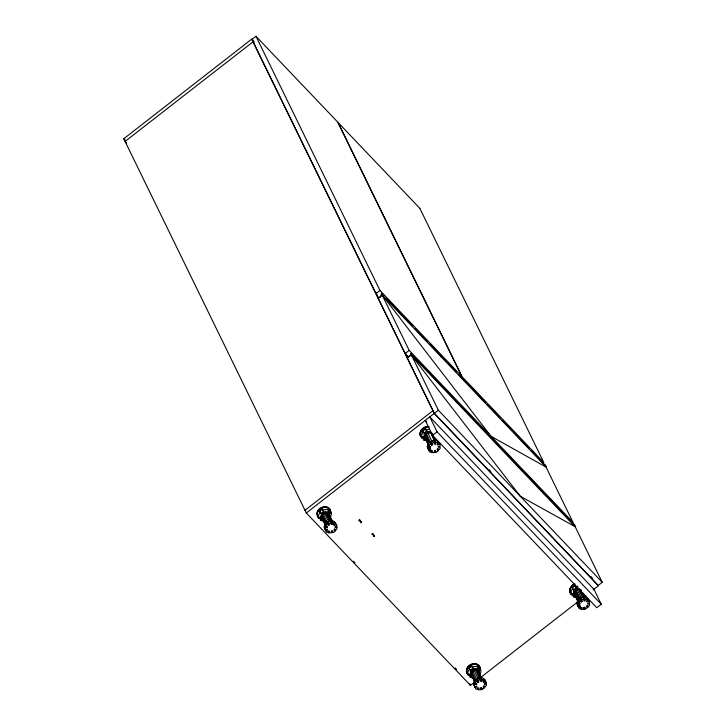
<?xml version="1.0" encoding="UTF-8"?>
<svg xmlns="http://www.w3.org/2000/svg" width="726" height="726" viewBox="0 0 726 726"><rect width="100%" height="100%" fill="white"/><g stroke="black" fill="none" stroke-linecap="round" stroke-linejoin="round"><path stroke-width="1.09" d="M479.605 669.445L479.677 666.649A7.187 5.862 -26 0 0 472.445 663.845A7.187 5.862 -26 0 0 466.319 669.799M424.274 428.404L423.312 428.685L424.338 429.084L423.104 429.674L423.358 428.286L424.365 429.538L423.104 429.674L423.358 428.286M330.666 512.846L330.276 509.788A7.187 5.862 -26 0 0 323.043 506.975A7.187 5.862 -26 0 0 316.926 512.937L318.179 517.257L319.576 518.509L317.453 516.286A7.187 5.862 -26 0 1 322.29 507.519A7.187 5.862 -26 0 1 330.847 511.549M331.673 521.023L331.192 524.372L332.227 524.363L332.508 522.747L331.673 521.023L330.639 521.032L331.473 522.747L328.551 523.664L327.716 521.94L326.818 522.538L328.606 525.497L329.504 524.898L328.551 523.664M477.953 680.525L478.897 681.768L477.998 682.367L476.211 679.409L477.109 678.81L477.953 680.525L480.875 679.618L480.031 677.903L481.075 677.893L480.585 681.242L481.628 681.233L481.91 679.609L478.552 672.176M580.373 598.415L582.152 601.373L581.254 601.972L579.475 599.014L580.373 598.415L581.208 600.139L584.131 599.222L583.849 600.847L584.884 600.838L583.287 597.507L584.33 597.498L584.04 599.122L583.005 599.122M584.884 600.838L585.165 599.222L584.33 597.498M422.641 438.268A7.088 5.772 -26 0 1 420.1 434.556L420.681 431.353A7.414 6.044 -26 0 1 426.398 426.906L429.084 426.87M435.428 444.013L434.593 442.288L434.892 440.655L433.849 440.673L434.683 442.388L434.384 444.022L435.428 444.013L435.736 442.379L434.892 440.655M470.058 667.049L470.194 665.415L469.069 666.25L470.058 667.049L469.55 665.869L470.33 665.706M573.313 586.653L573.449 585.02L572.333 585.855L573.313 586.653L572.805 585.474L573.594 585.31M420.1 434.556L420.545 431.062A7.414 6.044 -26 0 1 426.253 426.616L428.086 426.38M330.012 518.282L331.519 513.899L330.094 510.351L328.805 511.322L329.858 513.463L331.147 512.492M320.329 508.899L319.948 509.988L320.012 508.717L321.246 509.053L320.012 508.717L319.948 509.988L321.11 508.908M469.713 666.777L470.194 665.415L469.069 666.25M572.968 586.381L573.449 585.02L572.333 585.855M325.783 526.541L324.949 524.825L324.604 525.733L325.448 527.457L327.181 527.729L327.526 526.813L325.783 526.541L326.301 525.161L327.653 524.263M474.332 685.707L474.84 684.328L474.005 682.603L470.475 685.38L306.308 513.001L123.765 138.748L251.713 39.122L254.064 41.591M474.84 684.328L476.583 684.6L476.918 683.683L475.185 683.411L475.693 682.032L477.055 681.124M577.261 602.208L577.606 601.3L578.44 603.016L580.174 603.288L579.838 604.204L578.096 603.932L577.261 602.208L578.994 602.48M577.587 605.312L578.096 603.932M578.44 603.016L578.949 601.636L580.31 600.738M430.3 447.443L429.465 445.719L427.714 445.455L428.549 447.18L430.3 447.443L430.654 446.517L428.903 446.254L429.438 444.866L430.817 443.94L429.974 442.225L430.89 441.608L432.669 444.566L431.761 445.183L430.817 443.94M326.083 513.282L325.584 511.848L324.05 512.129L328.669 521.558L327.272 522.321L322.662 512.883L321.618 514.017L326.128 523.255L322.072 514.934L323.106 513.799L323.36 514.28L326.174 513.055L328.742 514.053M325.947 513.001L323.215 513.999M330.956 520.569L327.027 512.111L328.161 512.855L332.172 521.087M327.381 513.255L328.37 513.899M474.759 680.498L470.738 672.258L472.054 669.753L474.985 668.719C474.895 671.078 477.799 669.662 477.908 671.051M480.839 678.447L476.428 668.973L480.93 678.22L479.396 678.184L474.985 668.719M479.396 678.184L476.673 679.182L472.054 669.753M578.014 600.103L573.994 591.862L574.275 590.492L575.31 589.358L578.241 588.323L578.74 589.757L580.274 589.784M428.476 443.341L424.465 435.101L425.817 432.569L428.785 431.507C428.685 433.885 431.616 432.424 431.716 433.83M429.139 432.651L428.785 431.507M431.961 433.694L430.237 431.752L428.694 431.734M433.195 440.972L431.734 441.027M318.823 518.155L317.77 516.005A6.779 5.527 -26 0 1 318.905 510.215L319.957 512.365L318.523 515.251L318.823 518.155L320.112 517.184L322.063 519.335L320.765 520.306L319.721 518.155L321.01 517.184L322.063 519.335M479.251 670.334L478.207 668.183L479.496 667.212L480.539 669.363L479.251 670.334L477.3 668.192L478.597 667.221L477.545 665.07A6.779 5.527 -26 0 0 471.083 664.998L473.034 668.138L470.257 670.225L468.306 667.085L466.872 669.971L467.172 672.875L468.216 675.026L469.504 674.055L471.455 676.196L470.167 677.167L469.123 675.017L470.412 674.055L471.455 676.196M575.591 586.309L576.29 587.742L573.513 589.839L571.562 586.69L570.128 589.576L570.427 592.48L571.471 594.63L572.76 593.659L574.711 595.801L573.422 596.772L572.378 594.63L573.667 593.659L574.711 595.801M421.888 437.905L420.481 434.348L422.042 429.919L423.095 432.061L421.615 434.983L421.888 437.905L423.204 436.916L425.155 439.067L423.839 440.056L422.795 437.905L424.102 436.916L425.155 439.067M334.432 529.082L335.276 530.797L334.278 532.013L332.726 532.494L332.372 530.978L331.346 531.296L331.691 532.82L328.751 532.83L329.64 531.305L328.724 530.996L327.834 532.521L326.446 532.049L324.667 528.319M483.834 685.943L484.596 687.758L482.128 689.364L481.774 687.84L480.739 688.166L481.093 689.682L478.153 689.7L479.042 688.175L478.125 687.858L477.236 689.391L475.848 688.92L474.06 685.19M587.089 605.548L587.933 607.272L585.383 608.969L585.029 607.453L583.994 607.771L584.348 609.295L581.408 609.305L582.297 607.78L581.381 607.462L580.491 608.996L579.103 608.524L577.315 604.794L578.159 606.519L579.865 605.693L580.246 606.5L578.531 607.317M437.606 448.75L438.45 450.465L437.433 451.699L435.854 452.198L435.518 450.674L434.475 451L434.81 452.534L431.843 452.57L432.75 451.027L431.834 450.719L430.917 452.262L429.52 451.799L427.75 448.06M408.257 356.793L405.135 353.517L378.037 297.95C372.102 281.706 379.326 307.57 381.513 293.132C384.934 295.228 379.426 296.653 378.128 298.132M602.235 582.297L438.386 410.254L411.37 354.869L575.246 526.876L602.235 582.297L598.188 585.437L434.348 413.403L405.299 353.834L405.734 353.553L407.649 357.31L411.143 354.624L411.206 353.272L411.769 354.851L407.331 358.009M323.242 514.09L321.682 516.549L322.045 517.665M326.128 523.255L327.163 522.13M471.02 670.888L471.61 672.095L472.644 670.96M476.565 678.991L475.521 680.126L471.265 670.933M575.899 590.565L574.339 593.024L574.457 594.276M426.407 433.767L424.801 436.262L424.855 437.606L424.265 436.399M334.278 521.912L335.122 523.627L333.733 524.88L334.423 525.47L335.811 524.217L334.967 522.502M483.679 678.783L484.514 680.498L483.135 681.741L483.825 682.34L485.204 681.088L484.369 679.373M586.935 598.387L587.77 600.103L586.39 601.355L587.08 601.945L588.459 600.692L587.624 598.977M438.359 443.25L436.943 444.512L437.642 445.111L439.048 443.84L438.214 442.116L437.515 441.526L438.359 443.25L435.736 442.379M422.459 436.78L421.988 437.188L421.361 436.099M572.043 593.514L571.58 593.913L570.917 593.187M255.997 36.3L251.958 39.449L375.932 293.64L379.97 290.491L255.997 36.3L337.753 122.149L461.736 376.34L379.97 290.491M405.135 353.517L409.183 350.377L382.166 294.983L546.324 467.145L545.471 465.085M304.993 510.305L432.941 410.68M306.308 513.001L434.257 413.375L251.713 39.122M434.348 413.403L438.386 410.254M432.578 435.337L437.07 431.843L429.765 416.878L593.941 589.258L601.237 604.223L596.754 607.726L432.578 435.337L425.273 420.372L426.843 422.015M481.22 677.022L577.851 601.781M584.112 596.908L585.9 595.511M593.06 589.939L598.424 585.764L434.257 413.375M426.126 429.502L426.824 430.935L423.993 433.059L422.949 430.908L425.772 428.785L424.873 427.786L428.812 427.215M321.691 508.127L323.642 511.267L320.856 513.364L319.812 511.213L322.589 509.117L321.691 508.127A6.779 5.527 -26 0 1 328.143 508.2L329.196 510.351L327.907 511.322L329.858 513.463M572.469 587.688L575.246 585.592L574.339 584.602L576.29 587.742M469.205 668.083L471.991 665.987M329.15 508.781L328.179 509.153M431.761 445.183L430.917 443.459L431.834 442.851M328.606 525.497L327.762 523.782L328.66 523.183L327.716 521.94M581.254 601.972L580.419 600.248L581.317 599.649M477.998 682.367L477.163 680.643L478.062 680.044L477.109 678.81M573.939 584.067L572.342 585.056L569.583 589.403L569.964 592.47L572.233 594.984A7.187 5.862 -26 0 1 569.801 589.285A7.187 5.862 -26 0 1 574.956 583.994M426.38 433.676L427.786 432.896M424.955 437.179L425.209 434.629L426.262 433.486L426.516 433.966L427.932 433.186L427.678 432.705L429.229 432.424M431.58 433.54L430.681 432.669L434.647 441.217M427.95 443.749L425.599 438.304L428.186 443.613M430.327 441.807L431.852 441.226L427.088 431.471M321.155 516.676L323.524 519.743M328.161 512.855L332.091 521.332M321.845 517.466L321.536 516.268L325.847 524.635M328.805 513.972L329.214 516.458M573.812 593.151L576.181 596.218M574.502 593.941L574.72 591.409L575.763 590.274L576.008 590.755L577.406 589.993L577.152 589.512L578.686 589.24M575.31 589.358L579.929 598.796L581.326 598.033L576.562 588.278M472.617 670.86L474.151 670.388L472.753 671.151L472.508 670.67L471.709 671.849M470.793 673.419L474.577 681.778M481.728 678.075L477.554 669.717C478.661 671.895 475.512 668.646 473.897 669.907L474.151 670.388M471.002 674.463L471.61 672.095M471.437 674.536L471.655 675.588M478.207 670.842L481.492 678.202M472.027 675.743L474.241 680.897M428.957 450.583L430.7 449.748L430.318 448.94L428.585 449.784L428.549 447.18M325.883 530.842L327.589 530.025L327.217 529.227L325.502 530.044L325.448 527.457M474.904 686.914L476.61 686.088L476.991 686.896L475.276 687.713M477.826 667.149L478.743 666.758L478.724 665.942L477.436 665.733M430.89 441.608L431.725 443.332L434.683 442.388M424.873 427.786L425.917 429.937L429.338 429.166M575.391 586.744L577.923 586.191M427.823 432.995L429.375 432.705M578.831 589.53L575.872 590.465L579.929 598.796M581.208 597.843L582.751 597.562L579.23 590.764M474.033 670.198L475.566 669.926M335.276 530.797L333.842 529.989L334.577 529.1L336.011 529.898L336.928 528.773L336.9 527.403L335.058 527.693L335.04 526.777L336.882 526.486L336.846 525.116L335.811 524.217M485.204 681.088L486.248 681.986L486.275 683.357L484.442 683.647L484.46 684.564L486.293 684.273L486.329 685.643L485.404 686.769L483.979 685.961L483.244 686.86L484.669 687.667M433.549 442.306L434.593 442.288M330.348 522.647L331.392 522.647L332.227 524.363M332.508 522.747L334.078 522.738L335.122 523.627M479.75 679.518L480.784 679.518L481.628 681.233M481.91 679.609L483.471 679.609L484.514 680.498M426.942 440.845L423.839 440.056M474.005 682.603L475.739 682.876L476.583 684.6M325.493 512.084L326.936 512.338M321.618 514.017L321.092 515.351L325.602 524.589M474.895 668.945L476.338 669.2M324.858 506.757L326.745 507.238M474.26 663.618L476.138 664.108M431.398 450.864L428.612 449.938L427.115 446.708L428.531 443.005L432.197 440.546L436.408 440.491L439.185 442.869M585.165 599.222L587.77 600.103M580.963 607.598L578.195 606.664L576.68 603.442L578.041 599.776L581.653 597.371L585.818 597.344L588.595 599.721L588.632 601.555M570.836 593.732L572.66 594.44M320.91 518.319L318.179 517.257L317.453 516.286M470.312 675.189L467.58 674.127L466.845 673.147A7.187 5.862 -26 0 1 471.691 664.39A7.187 5.862 -26 0 1 480.24 668.419M438.45 450.465L437.016 449.666L437.76 448.759L439.194 449.557L440.137 448.423L440.119 447.034L438.259 447.343L438.25 446.426L440.11 446.118L440.092 444.729L439.048 443.84M587.933 607.272L586.499 606.464L587.234 605.575L588.659 606.373L589.585 605.248L589.557 603.878L587.715 604.168L587.697 603.252L589.53 602.961L589.503 601.591L588.459 600.692M477.581 666.014L478.743 666.758M425.354 438.44L426.489 439.185M426.634 439.466L425.091 437.469M576.036 595.937L574.91 595.193L577.733 600.366M476.428 668.973L477.554 669.717M423.312 428.685L424.365 429.538M335.938 523.255L333.17 520.878L329.005 520.896L325.393 523.301L324.023 526.976L325.538 530.189M254.599 43.46L253.029 41.818L125.081 141.434L126.651 143.076M381.44 293.25L383.782 295.709M386.123 298.168L412.649 326.019M414.991 328.479L427.478 341.583M429.819 344.042L442.297 357.156M443.858 358.789L456.345 371.894M458.687 374.353L485.213 402.213M487.554 404.663L500.042 417.777M502.374 420.236L528.909 448.087M531.241 450.547L545.29 465.293M409.183 350.377L573.023 522.411L546.006 467.027L491.103 436.39L382.166 294.983M410.825 353.48L575.046 525.306L575.555 526.931L520.306 496.275L411.66 355.468M489.224 469.786L490.794 471.428M590.855 576.498L592.425 578.141M437.07 431.843L601.237 604.223M123.765 138.748L125.335 140.381M466.845 673.147L468.978 675.38L467.58 674.127L466.637 670.878M353.462 561.198L355.023 562.841M455.093 667.911L456.654 669.553M571.562 586.69L573.513 589.839M471.083 664.998L473.034 668.138M468.306 667.085L470.257 670.225M318.905 510.215L319.812 511.213M319.957 512.365L320.856 513.364M425.917 429.937L426.824 430.935M422.042 429.919L422.949 430.908M423.095 432.061L423.993 433.059M581.208 600.139L582.152 601.373M579.475 599.014L580.419 600.248M476.211 679.409L477.163 680.643M326.818 522.538L327.762 523.782M431.725 443.332L432.669 444.566M429.974 442.225L430.917 443.459M324.05 512.129L322.662 512.883M583.023 593.659L584.984 597.679M582.379 592.543L584.829 597.562M582.787 593.786L584.748 597.807M582.633 593.677L584.593 597.689M580.128 589.494L584.185 597.825M580.038 589.721L584.103 598.052M585.383 608.969L584.539 607.254L583.513 607.571L584.348 609.295M574.52 590.537L579.03 599.776L574.275 590.492M573.495 591.309L578.259 601.064M574.048 593.024L577.578 600.248M573.558 592.634L577.832 601.382M579.412 604.776L580.246 606.5M580.573 607.589L581.408 609.305M433.095 435.827L435.546 440.845M432.85 435.954L435.301 440.981M430.237 431.752L434.747 440.991M435.019 450.483L435.854 452.198M425.817 432.569L430.436 441.998M425.009 433.758L429.511 442.996L424.755 433.712M423.966 434.547L428.721 444.303M424.51 436.262L428.031 443.495M424.011 435.881L428.286 444.63M429.856 448.033L430.7 449.748M428.068 444.539L428.903 446.254M431.008 450.846L431.843 452.57M485.44 681.641L486.275 683.357M485.458 682.549L486.293 684.273M482.981 680.616L483.825 682.34M473.452 668.991L478.071 678.429M481.284 687.649L482.128 689.364M480.258 687.967L481.093 689.682M470.239 671.704L474.995 681.46M471.891 675.452L474.323 680.643M474.341 681.696L475.185 683.411M477.318 687.985L478.153 689.7M469.604 683.583L470.475 685.38M336.056 525.678L336.9 527.403M332.336 521.204L329.25 514.888L329.459 516.504M333.588 523.745L334.423 525.47M327.027 512.111L331.537 521.35M325.584 511.848L330.094 521.096M326.573 514.289L330.003 521.322M331.891 530.779L332.726 532.494M326.346 526.014L327.181 527.729M321.4 516.549L325.575 524.898M320.91 516.159L325.33 525.034M327.916 531.114L328.751 532.83M474.94 687.05L473.425 683.838L474.786 680.171L478.398 677.766L482.563 677.739L485.34 680.117L485.422 683.783M470.648 673.329L470.82 674.563M330.276 509.788L330.539 511.83M479.677 666.649L479.686 668.628M480.539 669.363A6.779 5.527 -26 0 1 479.405 675.153M473.243 677.984A6.779 5.527 -26 0 1 470.167 677.167M468.216 675.026A6.779 5.527 -26 0 1 469.35 669.236M472.136 667.14A6.779 5.527 -26 0 1 478.597 667.221M479.496 667.212A6.779 5.527 -26 0 1 479.868 668.619M472.508 676.714A4.338 3.539 -26 0 1 471.365 672.031A4.338 3.539 -26 0 1 476.8 669.844A4.338 3.539 -26 0 1 478.888 674.145M472.372 676.423A4.338 3.539 -26 0 1 471.219 671.75A4.338 3.539 -26 0 1 476.655 669.563A4.338 3.539 -26 0 1 478.752 673.855M422.505 437.978A7.106 5.79 -26 0 1 420.018 432.669M426.216 439.566A4.283 3.485 -26 0 1 424.529 437.424L424.774 435.491A4.474 3.648 -26 0 1 429.193 432.478L430.273 432.542A4.283 3.485 -26 0 1 432.614 434.13M426.071 439.284A4.274 3.485 -26 0 1 424.392 437.134L424.637 435.201A4.483 3.648 -26 0 1 427.95 432.387L430.128 432.26A4.283 3.485 -26 0 1 431.897 433.104M322.97 519.553A4.338 3.539 -26 0 1 321.827 514.879A4.338 3.539 -26 0 1 327.263 512.692A4.338 3.539 -26 0 1 329.35 516.985M323.115 519.843A4.338 3.539 -26 0 1 323.369 513.727A4.338 3.539 -26 0 1 329.713 515.36M330.094 510.351A6.779 5.527 -26 0 1 330.466 511.748M323.85 521.114A6.779 5.527 -26 0 1 320.765 520.306M322.734 510.278A6.779 5.527 -26 0 1 329.196 510.351M583.586 593.369A6.779 5.527 -26 0 1 582.66 594.757M576.498 597.589A6.779 5.527 -26 0 1 573.422 596.772M571.471 594.63A6.779 5.527 -26 0 1 572.605 588.84M575.627 596.028A4.338 3.539 -26 0 1 574.393 591.499A4.338 3.539 -26 0 1 579.575 589.085M575.763 596.318A4.338 3.539 -26 0 1 575.173 590.928A4.338 3.539 -26 0 1 581.481 590.229M360.087 520.469C359.198 522.339 358.562 519.163 360.087 520.469M359.942 520.17C359.143 522.021 358.372 518.863 359.942 520.17M360.668 522.203C361.212 524.027 362.356 520.869 360.668 522.203M373.881 535.87L373.863 536.469L374.643 536.46C374.271 533.238 373.636 537.667 373.881 535.87M361.584 522.021C360.277 523.655 360.577 520.397 361.584 522.021M372.093 533.846C372.093 535.842 373.99 532.92 372.093 533.846M373.218 534.39C371.812 536.024 372.284 532.748 373.218 534.39M419.837 208.335L338.08 122.494L462.063 376.685L543.819 462.535L419.837 208.335"/></g></svg>
